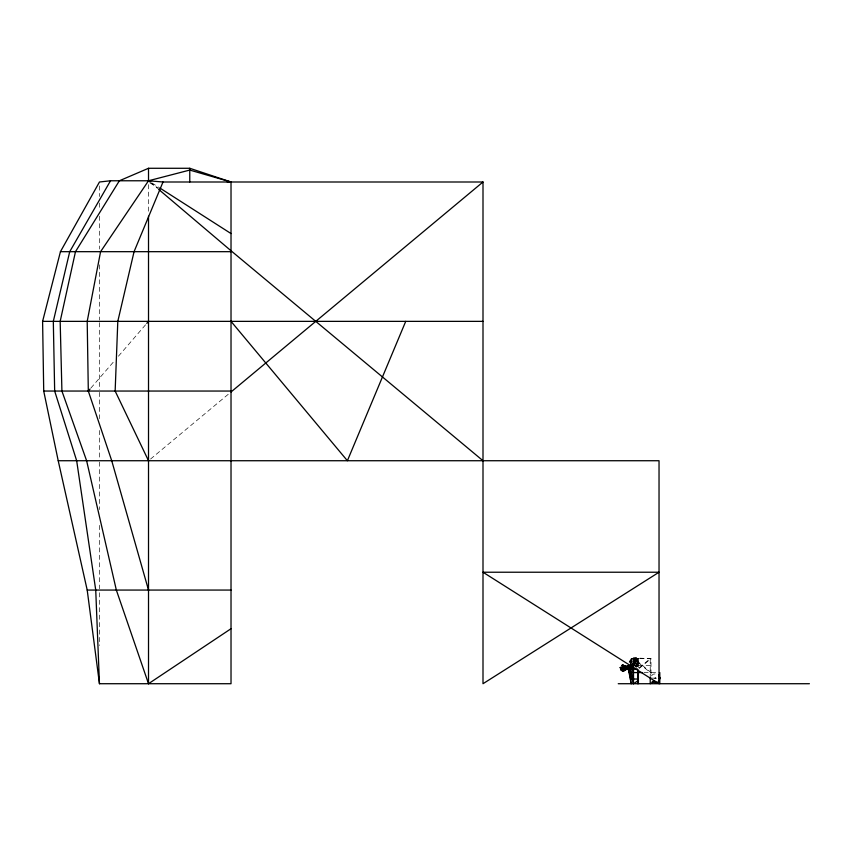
<?xml version="1.0" encoding="UTF-8"?>
<svg xmlns="http://www.w3.org/2000/svg" width="852" height="852" viewBox="0 0 852 852"><rect width="100%" height="100%" fill="white"/><g stroke="black" fill="none" stroke-linecap="round" stroke-linejoin="round"><path stroke-width="0.64" stroke-dasharray="4.26 3.19" d="M633.515 664.464L634.335 662.675L634.335 658.841L634.729 659.459L636.156 658.745L637.371 660.864L636.87 663.335L633.515 664.464L634.026 662.036L638.116 661.684L637.211 659.171L634.335 658.841L635.028 662.515L637.541 666.424L638.116 660.96L637.541 666.424L636.274 666.892L633.515 664.464L634.335 658.841L637.211 659.171L638.116 660.96L637.541 666.424L634.878 668.053M629.798 665.327L633.558 662.994L636.274 666.892L636.433 659.64L637.211 659.171M630.437 665.604L631.108 662.121L633.505 658.575L635.56 658.032L637.626 658.628L637.626 669.086M629.852 665.604L630.618 662.121L632.812 658.575L634.271 657.946L650.992 658.628L650.992 678.149M632.237 664.443L634.229 658.628L636.327 658.032M633.004 664.443L634.271 658.575L638.393 658.628L638.393 667.925M632.727 665.604L634.271 662.121L634.271 658.575L633.505 658.575L650.225 672.569M629.564 662.121L631.598 658.575L638.393 658.575L633.505 657.946L632.046 658.575L629.852 662.121L631.811 658.628L631.811 664.443M630.331 662.121L632.812 658.575M631.864 662.121L634.271 658.575L637.626 658.628L635.56 657.946L635.56 658.628L637.626 658.628M651.492 675.86L653.164 674.188L656.615 673.74M90.887 388.065L114.977 360.194M118.417 356.211L145.937 324.356M635.028 662.515L630.097 665.476M150.559 459.036L228.986 393.677M639.319 667.723L650.225 658.628L650.225 678.149M639.234 668.426L650.992 658.628L631.044 658.628L629.096 662.121L638.393 662.121L634.271 658.575L632.365 658.628M636.87 663.335L633.664 665.306M634.026 662.036L635.187 661.269L638.116 661.684L636.433 659.64L634.729 659.459M634.633 666.978L637.85 664.943L634.783 666.083M637.371 660.864L634.335 662.675L632.695 662.632L636.199 662.153M631.598 658.575L631.044 658.628L631.044 662.121M631.204 665.604L650.992 665.604M643.931 672.569L659.789 672.569M652.089 678.149L659.789 678.149M636.785 658.575L638.393 658.628M638.393 658.937L634.271 658.575L650.992 672.569M149.632 182.701L158.557 188.271M151.858 182.914L158.557 187.184M655.007 678.565C657.212 679.225 654.847 676.137 654.911 678.448M150.527 182.477L157.577 188.452M638.393 665.604L634.271 662.121L634.271 665.604L634.271 657.946M632.791 664.081L632.908 664.624M636.327 657.946L636.327 658.756M633.505 657.946L633.505 665.604M148.514 184.628L148.514 212.286M99.46 185.949L99.46 196.461M99.46 203.042L99.46 208.293M99.46 216.184L99.46 249.05M99.46 264.834L99.46 320.054M99.46 322.684L99.46 389.737M99.46 392.367L99.46 418.662M99.46 430.494L99.46 459.42M99.46 462.05L99.46 509.56M99.46 525.396L99.46 588.743M99.46 592.704L99.46 645.465M638.393 661.216L634.271 658.628L638.393 661.216M637.626 661.216L633.505 658.628L637.626 661.216"/><path stroke-width="1.28" d="M231.02 628.712L148.514 683.719L148.514 216.227M637.626 680.972L633.505 683.719L633.505 666.765M624.186 666.04L623.898 666.701L622.226 665.636C623.153 664.411 627.264 666.978 628.68 668.085L626.135 668.351L622.013 670.705L623.344 669.022L620.959 669.715L620.714 669.086L628.627 667.489L621.662 670.236L628.297 666.786L620.213 667.83L622.737 668.149L622.695 667.372L620.32 667.521M631.971 665.604L631.833 669.086L633.505 672.569M658.66 674.912L660.002 678.139L658.66 681.366M623.036 671.28L626.135 668.351L628.68 668.085C614.793 674.699 629.032 669.512 626.678 666.69L627.881 666.381L624.154 666.402L622.173 665.167L626.593 666.583L627.072 668.16L622.897 671.025M628.297 666.786L625.698 667.904C623.398 671.323 614.984 670.726 627.881 666.381M148.514 683.719L116.341 590.063L86.616 460.73L61.919 391.047L60.172 321.364L75.477 251.681L119.376 180.773L148.514 168.281L189.772 168.281L231.02 181.998L231.02 683.719L99.46 683.719L87.202 590.063L58.213 460.73L43.718 391.047L42.6 321.364L60.439 251.681L99.46 181.998L110.515 180.773L151.155 180.773M622.013 670.705L623.898 669.097M626.88 666.935L620.32 667.734C623.376 667.276 624.761 669.81 620.959 669.715M58.213 460.73L659.033 460.73L659.033 683.719L482.999 572.224L659.033 572.224L482.999 683.719L482.999 181.998L163.009 181.998L134.062 251.681L117.8 321.364L115.148 391.047L148.514 460.73M405.733 321.364L347.392 460.73L231.02 321.364M623.781 666.797L622.12 665.731C622.471 663.516 623.834 668.937 624.154 666.402M624.75 669.906L626.625 666.647L622.695 667.372M110.515 180.773L69.715 251.681L53.314 321.364L54.666 391.047L76.669 460.73L95.733 590.063L99.46 683.719M624.133 669.64L623.408 671.163M148.514 590.063L111.729 460.73L88.31 391.047L90.035 389.055M146.8 323.355L148.514 321.364M633.505 679.033L630.491 669.086L632.748 666.477M620.586 668.117L626.635 666.679L626.71 668.447L623.004 670.918M622.12 665.731L624.378 666.051L622.471 665.082L626.593 666.583L627.136 668.884L625.932 667.031L626.593 666.583M231.02 391.984L482.999 181.998M623.302 671.259L628.435 668.213M624.601 669.693L623.142 670.875L624.079 669.342L621.917 670.109L623.376 668.713L620.714 669.395L625.634 667.382L626.646 668.437L626.635 666.679L627.072 668.16M654.624 680.929L650.225 683.719L650.225 677.51M624.079 669.342L626.135 668.351L623.376 668.713M623.313 668.437L621.129 669.427L623.153 668.266L620.586 667.393L625.634 667.382L622.929 667.83M628.797 665.753L626.806 666.583L627.786 668.639M657.723 682.09L655.444 682.697L652.217 681.366M620.607 669.182L622.737 668.149M60.439 251.681L231.02 251.681M42.6 321.364L482.999 321.364M43.718 391.047L231.02 391.047M87.202 590.063L231.02 590.063M636.593 669.086L628.265 669.086L628.201 665.604L630.437 665.604L630.491 669.086M628.265 669.086L628.989 672.569L642.174 672.569M658.83 678.139L660.002 678.139M628.989 672.569L630.437 679.033L637.626 679.033M618.243 683.719L809.4 683.719M622.844 668.053L620.32 667.734L626.646 668.437M227.154 181.891L231.02 181.998L189.772 170.07L148.514 180.773L100.579 251.681L87.202 321.364L88.31 391.047M163.009 181.998L148.514 180.773L148.514 168.281M622.269 665.22L624.292 665.934M159.665 187.898L231.02 233.565M482.999 460.73L231.02 250.754L158.578 189.304M627.029 666.786L628.009 668.841M633.505 683.719L629.17 669.086L629.085 665.604M627.136 668.884L626.625 666.647L626.71 668.447M631.683 682.74L631.811 683.719M630.437 679.033L631.044 683.719L628.744 665.604M659.789 672.569L659.789 683.719M638.393 670.247L638.393 683.719M637.626 669.086L637.626 683.719M189.772 168.281L189.772 181.998"/></g></svg>
